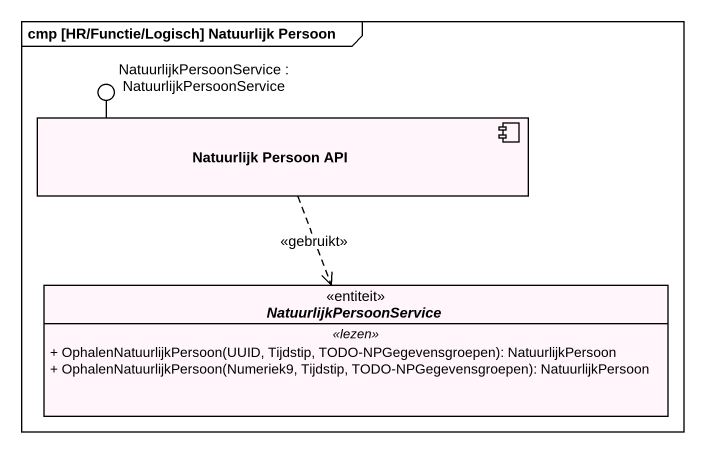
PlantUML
@startuml
mainframe cmp [HR/Functie/Logisch] Natuurlijk Persoon
allowmixing
hide circle
hide empty members
skinparam classAttributeIconSize 0
() "NatuurlijkPersoonService : NatuurlijkPersoonService" as NatuurlijkPersoonService <<api>> #FFF5FA
component "Natuurlijk Persoon API" as Natuurlijk_Persoon_API #FFF5FA
interface "NatuurlijkPersoonService" as NatuurlijkPersoonService_2 <<entiteit>> #FFF5FA {
  .. <<lezen>> ..
  + OphalenNatuurlijkPersoon(UUID, Tijdstip, TODO-NPGegevensgroepen): NatuurlijkPersoon
  + OphalenNatuurlijkPersoon(Numeriek9, Tijdstip, TODO-NPGegevensgroepen): NatuurlijkPersoon
}
Natuurlijk_Persoon_API -left- NatuurlijkPersoonService
Natuurlijk_Persoon_API ..> NatuurlijkPersoonService_2 : <<gebruikt>>
@enduml
